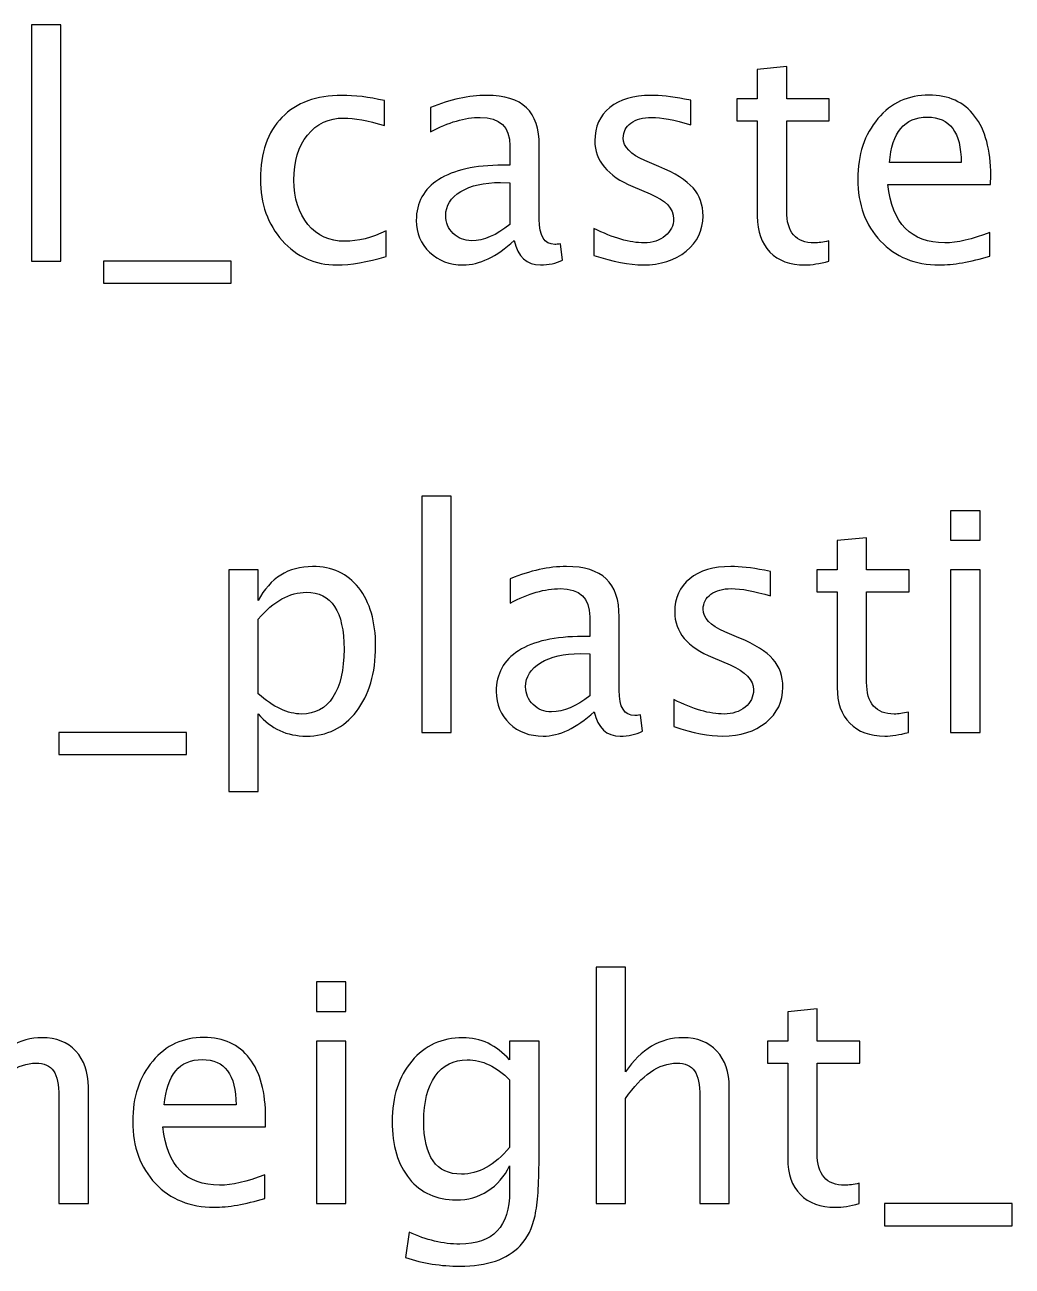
# Model space of a CAD drawing. Header units: centimetres. Extents: x -26.9 to 37.3, y -43.5 to 43.3.
# Drawn here: x -11.91 to -7.82, y 33.01 to 38.15 of the extents above; entities that cross this region are included whole.
import ezdxf

# ---------------------------------------------------------------- set-up
doc = ezdxf.new("R2010")
doc.units = ezdxf.units.CM
doc.header["$MEASUREMENT"] = 0
doc.layers.add('Layer 1', color=7, linetype='Continuous')

msp = doc.modelspace()

# ---------------------------------------------------------------- linework, layer by layer
at = {"layer": 'Layer 1'}
for points, knots in [([(-11.88437, 37.17044), (-11.88437, 37.17044), (-11.88437, 38.14961), (-11.88437, 38.14961), (-11.88437, 38.14961), (-11.88437, 38.14961), (-11.76245, 38.14961), (-11.76245, 38.14961), (-11.76245, 38.14961), (-11.76245, 38.14961), (-11.76245, 37.17044), (-11.76245, 37.17044), (-11.76245, 37.17044), (-11.76245, 37.17044), (-11.88437, 37.17044), (-11.88437, 37.17044)], [0, 0, 0, 0, 0.2, 0.2, 0.2, 0.2, 0.4, 0.4, 0.4, 0.4, 0.6, 0.6, 0.6, 0.6, 1, 1, 1, 1]), ([(-8.58216, 37.17065), (-8.61984, 37.16028), (-8.65264, 37.1552), (-8.68037, 37.1552), (-8.68037, 37.1552), (-8.7426, 37.1552), (-8.79107, 37.17298), (-8.82579, 37.20854), (-8.82579, 37.20854), (-8.86071, 37.2441), (-8.87807, 37.29342), (-8.87807, 37.35671), (-8.87807, 37.35671), (-8.87807, 37.35671), (-8.87807, 37.7521), (-8.87807, 37.7521), (-8.87807, 37.7521), (-8.87807, 37.7521), (-8.96231, 37.7521), (-8.96231, 37.7521), (-8.96231, 37.7521), (-8.96231, 37.7521), (-8.96231, 37.84354), (-8.96231, 37.84354), (-8.96231, 37.84354), (-8.96231, 37.84354), (-8.87807, 37.84354), (-8.87807, 37.84354), (-8.87807, 37.84354), (-8.87807, 37.84354), (-8.87807, 37.96525), (-8.87807, 37.96525), (-8.87807, 37.96525), (-8.87807, 37.96525), (-8.75615, 37.97689), (-8.75615, 37.97689), (-8.75615, 37.97689), (-8.75615, 37.97689), (-8.75615, 37.84354), (-8.75615, 37.84354), (-8.75615, 37.84354), (-8.75615, 37.84354), (-8.57962, 37.84354), (-8.57962, 37.84354), (-8.57962, 37.84354), (-8.57962, 37.84354), (-8.57962, 37.7521), (-8.57962, 37.7521), (-8.57962, 37.7521), (-8.57962, 37.7521), (-8.75615, 37.7521), (-8.75615, 37.7521), (-8.75615, 37.7521), (-8.75615, 37.7521), (-8.75615, 37.37872), (-8.75615, 37.37872), (-8.75615, 37.37872), (-8.75615, 37.29067), (-8.71784, 37.24664), (-8.64143, 37.24664), (-8.64143, 37.24664), (-8.62513, 37.24664), (-8.60544, 37.24939), (-8.58216, 37.25468), (-8.58216, 37.25468), (-8.58216, 37.25468), (-8.58216, 37.17065), (-8.58216, 37.17065)], [0, 0, 0, 0, 0.0555556, 0.0555556, 0.0555556, 0.0555556, 0.1111111, 0.1111111, 0.1111111, 0.1111111, 0.1666667, 0.1666667, 0.1666667, 0.1666667, 0.2222222, 0.2222222, 0.2222222, 0.2222222, 0.2777778, 0.2777778, 0.2777778, 0.2777778, 0.3333333, 0.3333333, 0.3333333, 0.3333333, 0.3888889, 0.3888889, 0.3888889, 0.3888889, 0.4444444, 0.4444444, 0.4444444, 0.4444444, 0.5, 0.5, 0.5, 0.5, 0.5555556, 0.5555556, 0.5555556, 0.5555556, 0.6111111, 0.6111111, 0.6111111, 0.6111111, 0.6666667, 0.6666667, 0.6666667, 0.6666667, 0.7222222, 0.7222222, 0.7222222, 0.7222222, 0.7777778, 0.7777778, 0.7777778, 0.7777778, 0.8333333, 0.8333333, 0.8333333, 0.8333333, 0.8888889, 0.8888889, 0.8888889, 0.8888889, 1, 1, 1, 1]), ([(-10.41498, 37.19076), (-10.49393, 37.16705), (-10.56209, 37.1552), (-10.61945, 37.1552), (-10.61945, 37.1552), (-10.71047, 37.1552), (-10.78582, 37.18886), (-10.84572, 37.25595), (-10.84572, 37.25595), (-10.90562, 37.32326), (-10.93568, 37.40814), (-10.93568, 37.51038), (-10.93568, 37.51038), (-10.93568, 37.6196), (-10.90605, 37.7049), (-10.84678, 37.76586), (-10.84678, 37.76586), (-10.78751, 37.82703), (-10.70475, 37.85751), (-10.59849, 37.85751), (-10.59849, 37.85751), (-10.54621, 37.85751), (-10.48737, 37.85031), (-10.4226, 37.83592), (-10.4226, 37.83592), (-10.4226, 37.83592), (-10.4226, 37.73305), (-10.4226, 37.73305), (-10.4226, 37.73305), (-10.49139, 37.75337), (-10.54748, 37.76353), (-10.59066, 37.76353), (-10.59066, 37.76353), (-10.65332, 37.76353), (-10.70348, 37.74004), (-10.74095, 37.69326), (-10.74095, 37.69326), (-10.77841, 37.64648), (-10.79725, 37.58404), (-10.79725, 37.50614), (-10.79725, 37.50614), (-10.79725, 37.43058), (-10.77778, 37.36962), (-10.73904, 37.32284), (-10.73904, 37.32284), (-10.70031, 37.27627), (-10.64972, 37.25299), (-10.58685, 37.25299), (-10.58685, 37.25299), (-10.53118, 37.25299), (-10.47403, 37.26738), (-10.41498, 37.29617), (-10.41498, 37.29617), (-10.41498, 37.29617), (-10.41498, 37.19076), (-10.41498, 37.19076)], [0, 0, 0, 0, 0.0666667, 0.0666667, 0.0666667, 0.0666667, 0.1333333, 0.1333333, 0.1333333, 0.1333333, 0.2, 0.2, 0.2, 0.2, 0.2666667, 0.2666667, 0.2666667, 0.2666667, 0.3333333, 0.3333333, 0.3333333, 0.3333333, 0.4, 0.4, 0.4, 0.4, 0.4666667, 0.4666667, 0.4666667, 0.4666667, 0.5333333, 0.5333333, 0.5333333, 0.5333333, 0.6, 0.6, 0.6, 0.6, 0.6666667, 0.6666667, 0.6666667, 0.6666667, 0.7333333, 0.7333333, 0.7333333, 0.7333333, 0.8, 0.8, 0.8, 0.8, 0.8666667, 0.8666667, 0.8666667, 0.8666667, 1, 1, 1, 1]), ([(-9.88497, 37.25617), (-9.9582, 37.18886), (-10.02869, 37.1552), (-10.09642, 37.1552), (-10.09642, 37.1552), (-10.15209, 37.1552), (-10.19845, 37.17256), (-10.23506, 37.20748), (-10.23506, 37.20748), (-10.27189, 37.24241), (-10.29031, 37.28643), (-10.29031, 37.33956), (-10.29031, 37.33956), (-10.29031, 37.41301), (-10.25941, 37.46953), (-10.1976, 37.5089), (-10.1976, 37.5089), (-10.13579, 37.54827), (-10.0471, 37.56795), (-9.93153, 37.56795), (-9.93153, 37.56795), (-9.93153, 37.56795), (-9.90296, 37.56795), (-9.90296, 37.56795), (-9.90296, 37.56795), (-9.90296, 37.56795), (-9.90296, 37.64902), (-9.90296, 37.64902), (-9.90296, 37.64902), (-9.90296, 37.72712), (-9.9436, 37.76607), (-10.02509, 37.76607), (-10.02509, 37.76607), (-10.08817, 37.76607), (-10.15717, 37.74617), (-10.23189, 37.70638), (-10.23189, 37.70638), (-10.23189, 37.70638), (-10.23189, 37.80671), (-10.23189, 37.80671), (-10.23189, 37.80671), (-10.14976, 37.84058), (-10.07229, 37.85751), (-9.99969, 37.85751), (-9.99969, 37.85751), (-9.92497, 37.85751), (-9.86973, 37.84058), (-9.83438, 37.8065), (-9.83438, 37.8065), (-9.79882, 37.77242), (-9.78104, 37.71993), (-9.78104, 37.64902), (-9.78104, 37.64902), (-9.78104, 37.64902), (-9.78104, 37.34485), (-9.78104, 37.34485), (-9.78104, 37.34485), (-9.78104, 37.27522), (-9.75966, 37.24029), (-9.71669, 37.24029), (-9.71669, 37.24029), (-9.7114, 37.24029), (-9.70357, 37.24114), (-9.6932, 37.24283), (-9.6932, 37.24283), (-9.6932, 37.24283), (-9.68452, 37.1751), (-9.68452, 37.1751), (-9.68452, 37.1751), (-9.71225, 37.16176), (-9.74273, 37.1552), (-9.77617, 37.1552), (-9.77617, 37.1552), (-9.83311, 37.1552), (-9.8693, 37.18886), (-9.88497, 37.25617)], [0, 0, 0, 0, 0.05, 0.05, 0.05, 0.05, 0.1, 0.1, 0.1, 0.1, 0.15, 0.15, 0.15, 0.15, 0.2, 0.2, 0.2, 0.2, 0.25, 0.25, 0.25, 0.25, 0.3, 0.3, 0.3, 0.3, 0.35, 0.35, 0.35, 0.35, 0.4, 0.4, 0.4, 0.4, 0.45, 0.45, 0.45, 0.45, 0.5, 0.5, 0.5, 0.5, 0.55, 0.55, 0.55, 0.55, 0.6, 0.6, 0.6, 0.6, 0.65, 0.65, 0.65, 0.65, 0.7, 0.7, 0.7, 0.7, 0.75, 0.75, 0.75, 0.75, 0.8, 0.8, 0.8, 0.8, 0.85, 0.85, 0.85, 0.85, 0.9, 0.9, 0.9, 0.9, 1, 1, 1, 1]), ([(-9.55477, 37.19457), (-9.55477, 37.19457), (-9.55477, 37.30633), (-9.55477, 37.30633), (-9.55477, 37.30633), (-9.47497, 37.26654), (-9.40576, 37.24664), (-9.3467, 37.24664), (-9.3467, 37.24664), (-9.31156, 37.24664), (-9.28235, 37.25617), (-9.25928, 37.27522), (-9.25928, 37.27522), (-9.23621, 37.29405), (-9.22457, 37.31776), (-9.22457, 37.34634), (-9.22457, 37.34634), (-9.22457, 37.38803), (-9.25695, 37.42254), (-9.32172, 37.44984), (-9.32172, 37.44984), (-9.32172, 37.44984), (-9.39306, 37.48011), (-9.39306, 37.48011), (-9.39306, 37.48011), (-9.49825, 37.52371), (-9.55096, 37.58679), (-9.55096, 37.6687), (-9.55096, 37.6687), (-9.55096, 37.72734), (-9.53022, 37.77348), (-9.48873, 37.80713), (-9.48873, 37.80713), (-9.44724, 37.84079), (-9.3903, 37.85751), (-9.31813, 37.85751), (-9.31813, 37.85751), (-9.28066, 37.85751), (-9.23409, 37.85243), (-9.17885, 37.84206), (-9.17885, 37.84206), (-9.17885, 37.84206), (-9.15345, 37.83719), (-9.15345, 37.83719), (-9.15345, 37.83719), (-9.15345, 37.83719), (-9.15345, 37.73559), (-9.15345, 37.73559), (-9.15345, 37.73559), (-9.22139, 37.75591), (-9.27558, 37.76607), (-9.31601, 37.76607), (-9.31601, 37.76607), (-9.35157, 37.76607), (-9.37972, 37.75824), (-9.4011, 37.74279), (-9.4011, 37.74279), (-9.42227, 37.72734), (-9.43285, 37.70659), (-9.43285, 37.68056), (-9.43285, 37.68056), (-9.43285, 37.64394), (-9.40322, 37.61282), (-9.34374, 37.58764), (-9.34374, 37.58764), (-9.34374, 37.58764), (-9.28511, 37.56287), (-9.28511, 37.56287), (-9.28511, 37.56287), (-9.21864, 37.53493), (-9.17165, 37.5053), (-9.14414, 37.47418), (-9.14414, 37.47418), (-9.11641, 37.44307), (-9.10265, 37.40412), (-9.10265, 37.35755), (-9.10265, 37.35755), (-9.10265, 37.2985), (-9.12593, 37.25003), (-9.17271, 37.21214), (-9.17271, 37.21214), (-9.21928, 37.17425), (-9.27897, 37.1552), (-9.35157, 37.1552), (-9.35157, 37.1552), (-9.40745, 37.1552), (-9.47497, 37.16832), (-9.55477, 37.19457)], [0, 0, 0, 0, 0.0434783, 0.0434783, 0.0434783, 0.0434783, 0.0869565, 0.0869565, 0.0869565, 0.0869565, 0.1304348, 0.1304348, 0.1304348, 0.1304348, 0.173913, 0.173913, 0.173913, 0.173913, 0.2173913, 0.2173913, 0.2173913, 0.2173913, 0.2608696, 0.2608696, 0.2608696, 0.2608696, 0.3043478, 0.3043478, 0.3043478, 0.3043478, 0.3478261, 0.3478261, 0.3478261, 0.3478261, 0.3913043, 0.3913043, 0.3913043, 0.3913043, 0.4347826, 0.4347826, 0.4347826, 0.4347826, 0.4782609, 0.4782609, 0.4782609, 0.4782609, 0.5217391, 0.5217391, 0.5217391, 0.5217391, 0.5652174, 0.5652174, 0.5652174, 0.5652174, 0.6086957, 0.6086957, 0.6086957, 0.6086957, 0.6521739, 0.6521739, 0.6521739, 0.6521739, 0.6956522, 0.6956522, 0.6956522, 0.6956522, 0.7391304, 0.7391304, 0.7391304, 0.7391304, 0.7826087, 0.7826087, 0.7826087, 0.7826087, 0.826087, 0.826087, 0.826087, 0.826087, 0.8695652, 0.8695652, 0.8695652, 0.8695652, 0.9130435, 0.9130435, 0.9130435, 0.9130435, 1, 1, 1, 1]), ([(-7.91414, 37.19203), (-7.99605, 37.16748), (-8.06612, 37.1552), (-8.12454, 37.1552), (-8.12454, 37.1552), (-8.22423, 37.1552), (-8.3053, 37.18822), (-8.36774, 37.25405), (-8.36774, 37.25405), (-8.43018, 37.31988), (-8.46151, 37.40518), (-8.46151, 37.51017), (-8.46151, 37.51017), (-8.46151, 37.61198), (-8.43399, 37.69559), (-8.37875, 37.76099), (-8.37875, 37.76099), (-8.3235, 37.82618), (-8.25281, 37.85878), (-8.16666, 37.85878), (-8.16666, 37.85878), (-8.08517, 37.85878), (-8.02209, 37.82978), (-7.97764, 37.77179), (-7.97764, 37.77179), (-7.93319, 37.71379), (-7.91096, 37.63166), (-7.91096, 37.52519), (-7.91096, 37.52519), (-7.91096, 37.52519), (-7.9116, 37.48794), (-7.9116, 37.48794), (-7.9116, 37.48794), (-7.9116, 37.48794), (-8.33705, 37.48794), (-8.33705, 37.48794), (-8.33705, 37.48794), (-8.31927, 37.32707), (-8.24074, 37.24664), (-8.10168, 37.24664), (-8.10168, 37.24664), (-8.05066, 37.24664), (-7.98822, 37.26103), (-7.91414, 37.28982), (-7.91414, 37.28982), (-7.91414, 37.28982), (-7.91414, 37.19203), (-7.91414, 37.19203)], [0, 0, 0, 0, 0.0769231, 0.0769231, 0.0769231, 0.0769231, 0.1538462, 0.1538462, 0.1538462, 0.1538462, 0.2307692, 0.2307692, 0.2307692, 0.2307692, 0.3076923, 0.3076923, 0.3076923, 0.3076923, 0.3846154, 0.3846154, 0.3846154, 0.3846154, 0.4615385, 0.4615385, 0.4615385, 0.4615385, 0.5384615, 0.5384615, 0.5384615, 0.5384615, 0.6153846, 0.6153846, 0.6153846, 0.6153846, 0.6923077, 0.6923077, 0.6923077, 0.6923077, 0.7692308, 0.7692308, 0.7692308, 0.7692308, 0.8461538, 0.8461538, 0.8461538, 0.8461538, 1, 1, 1, 1]), ([(-8.3307, 37.57938), (-8.3307, 37.57938), (-8.03352, 37.57938), (-8.03352, 37.57938), (-8.03352, 37.57938), (-8.03352, 37.70469), (-8.0803, 37.76734), (-8.17364, 37.76734), (-8.17364, 37.76734), (-8.26762, 37.76734), (-8.3199, 37.70469), (-8.3307, 37.57938)], [0, 0, 0, 0, 0.25, 0.25, 0.25, 0.25, 0.5, 0.5, 0.5, 0.5, 1, 1, 1, 1]), ([(-9.90296, 37.32263), (-9.90296, 37.32263), (-9.90296, 37.49556), (-9.90296, 37.49556), (-9.90296, 37.49556), (-9.90296, 37.49556), (-9.94212, 37.49683), (-9.94212, 37.49683), (-9.94212, 37.49683), (-10.00985, 37.49683), (-10.06446, 37.48434), (-10.10616, 37.45937), (-10.10616, 37.45937), (-10.14765, 37.43418), (-10.16839, 37.40095), (-10.16839, 37.35946), (-10.16839, 37.35946), (-10.16839, 37.33046), (-10.15802, 37.30591), (-10.13749, 37.2858), (-10.13749, 37.2858), (-10.11674, 37.26569), (-10.09155, 37.25553), (-10.06171, 37.25553), (-10.06171, 37.25553), (-10.01091, 37.25553), (-9.95799, 37.27797), (-9.90296, 37.32263)], [0, 0, 0, 0, 0.125, 0.125, 0.125, 0.125, 0.25, 0.25, 0.25, 0.25, 0.375, 0.375, 0.375, 0.375, 0.5, 0.5, 0.5, 0.5, 0.625, 0.625, 0.625, 0.625, 0.75, 0.75, 0.75, 0.75, 1, 1, 1, 1]), ([(-11.58592, 37.079), (-11.58592, 37.079), (-11.58592, 37.17044), (-11.58592, 37.17044), (-11.58592, 37.17044), (-11.58592, 37.17044), (-11.0576, 37.17044), (-11.0576, 37.17044), (-11.0576, 37.17044), (-11.0576, 37.17044), (-11.0576, 37.079), (-11.0576, 37.079), (-11.0576, 37.079), (-11.0576, 37.079), (-11.58592, 37.079), (-11.58592, 37.079)], [0, 0, 0, 0, 0.2, 0.2, 0.2, 0.2, 0.4, 0.4, 0.4, 0.4, 0.6, 0.6, 0.6, 0.6, 1, 1, 1, 1]), ([(-10.26799, 35.21887), (-10.26799, 35.21887), (-10.26799, 36.19804), (-10.26799, 36.19804), (-10.26799, 36.19804), (-10.26799, 36.19804), (-10.14607, 36.19804), (-10.14607, 36.19804), (-10.14607, 36.19804), (-10.14607, 36.19804), (-10.14607, 35.21887), (-10.14607, 35.21887), (-10.14607, 35.21887), (-10.14607, 35.21887), (-10.26799, 35.21887), (-10.26799, 35.21887)], [0, 0, 0, 0, 0.2, 0.2, 0.2, 0.2, 0.4, 0.4, 0.4, 0.4, 0.6, 0.6, 0.6, 0.6, 1, 1, 1, 1]), ([(-8.07724, 36.01516), (-8.07724, 36.01516), (-8.07724, 36.13708), (-8.07724, 36.13708), (-8.07724, 36.13708), (-8.07724, 36.13708), (-7.95532, 36.13708), (-7.95532, 36.13708), (-7.95532, 36.13708), (-7.95532, 36.13708), (-7.95532, 36.01516), (-7.95532, 36.01516), (-7.95532, 36.01516), (-7.95532, 36.01516), (-8.07724, 36.01516), (-8.07724, 36.01516)], [0, 0, 0, 0, 0.2, 0.2, 0.2, 0.2, 0.4, 0.4, 0.4, 0.4, 0.6, 0.6, 0.6, 0.6, 1, 1, 1, 1]), ([(-8.25123, 35.21908), (-8.28891, 35.20871), (-8.32171, 35.20363), (-8.34944, 35.20363), (-8.34944, 35.20363), (-8.41167, 35.20363), (-8.46014, 35.22141), (-8.49486, 35.25697), (-8.49486, 35.25697), (-8.52978, 35.29253), (-8.54714, 35.34185), (-8.54714, 35.40514), (-8.54714, 35.40514), (-8.54714, 35.40514), (-8.54714, 35.80053), (-8.54714, 35.80053), (-8.54714, 35.80053), (-8.54714, 35.80053), (-8.63138, 35.80053), (-8.63138, 35.80053), (-8.63138, 35.80053), (-8.63138, 35.80053), (-8.63138, 35.89197), (-8.63138, 35.89197), (-8.63138, 35.89197), (-8.63138, 35.89197), (-8.54714, 35.89197), (-8.54714, 35.89197), (-8.54714, 35.89197), (-8.54714, 35.89197), (-8.54714, 36.01368), (-8.54714, 36.01368), (-8.54714, 36.01368), (-8.54714, 36.01368), (-8.42522, 36.02532), (-8.42522, 36.02532), (-8.42522, 36.02532), (-8.42522, 36.02532), (-8.42522, 35.89197), (-8.42522, 35.89197), (-8.42522, 35.89197), (-8.42522, 35.89197), (-8.24869, 35.89197), (-8.24869, 35.89197), (-8.24869, 35.89197), (-8.24869, 35.89197), (-8.24869, 35.80053), (-8.24869, 35.80053), (-8.24869, 35.80053), (-8.24869, 35.80053), (-8.42522, 35.80053), (-8.42522, 35.80053), (-8.42522, 35.80053), (-8.42522, 35.80053), (-8.42522, 35.42715), (-8.42522, 35.42715), (-8.42522, 35.42715), (-8.42522, 35.3391), (-8.38691, 35.29507), (-8.3105, 35.29507), (-8.3105, 35.29507), (-8.2942, 35.29507), (-8.27451, 35.29782), (-8.25123, 35.30311), (-8.25123, 35.30311), (-8.25123, 35.30311), (-8.25123, 35.21908), (-8.25123, 35.21908)], [0, 0, 0, 0, 0.0555556, 0.0555556, 0.0555556, 0.0555556, 0.1111111, 0.1111111, 0.1111111, 0.1111111, 0.1666667, 0.1666667, 0.1666667, 0.1666667, 0.2222222, 0.2222222, 0.2222222, 0.2222222, 0.2777778, 0.2777778, 0.2777778, 0.2777778, 0.3333333, 0.3333333, 0.3333333, 0.3333333, 0.3888889, 0.3888889, 0.3888889, 0.3888889, 0.4444444, 0.4444444, 0.4444444, 0.4444444, 0.5, 0.5, 0.5, 0.5, 0.5555556, 0.5555556, 0.5555556, 0.5555556, 0.6111111, 0.6111111, 0.6111111, 0.6111111, 0.6666667, 0.6666667, 0.6666667, 0.6666667, 0.7222222, 0.7222222, 0.7222222, 0.7222222, 0.7777778, 0.7777778, 0.7777778, 0.7777778, 0.8333333, 0.8333333, 0.8333333, 0.8333333, 0.8888889, 0.8888889, 0.8888889, 0.8888889, 1, 1, 1, 1]), ([(-11.06724, 34.97376), (-11.06724, 34.97376), (-11.06724, 35.89197), (-11.06724, 35.89197), (-11.06724, 35.89197), (-11.06724, 35.89197), (-10.94532, 35.89197), (-10.94532, 35.89197), (-10.94532, 35.89197), (-10.94532, 35.89197), (-10.94532, 35.76476), (-10.94532, 35.76476), (-10.94532, 35.76476), (-10.89537, 35.85895), (-10.82022, 35.90594), (-10.72011, 35.90594), (-10.72011, 35.90594), (-10.63904, 35.90594), (-10.57533, 35.87652), (-10.52876, 35.81746), (-10.52876, 35.81746), (-10.48219, 35.75841), (-10.45891, 35.67776), (-10.45891, 35.57553), (-10.45891, 35.57553), (-10.45891, 35.46419), (-10.48537, 35.37423), (-10.53807, 35.30608), (-10.53807, 35.30608), (-10.59078, 35.23771), (-10.6602, 35.20363), (-10.74614, 35.20363), (-10.74614, 35.20363), (-10.82594, 35.20363), (-10.8924, 35.23411), (-10.94532, 35.29528), (-10.94532, 35.29528), (-10.94532, 35.29528), (-10.94532, 34.97376), (-10.94532, 34.97376), (-10.94532, 34.97376), (-10.94532, 34.97376), (-11.06724, 34.97376), (-11.06724, 34.97376)], [0, 0, 0, 0, 0.0833333, 0.0833333, 0.0833333, 0.0833333, 0.1666667, 0.1666667, 0.1666667, 0.1666667, 0.25, 0.25, 0.25, 0.25, 0.3333333, 0.3333333, 0.3333333, 0.3333333, 0.4166667, 0.4166667, 0.4166667, 0.4166667, 0.5, 0.5, 0.5, 0.5, 0.5833333, 0.5833333, 0.5833333, 0.5833333, 0.6666667, 0.6666667, 0.6666667, 0.6666667, 0.75, 0.75, 0.75, 0.75, 0.8333333, 0.8333333, 0.8333333, 0.8333333, 1, 1, 1, 1]), ([(-9.55404, 35.3046), (-9.62727, 35.23729), (-9.69776, 35.20363), (-9.76549, 35.20363), (-9.76549, 35.20363), (-9.82116, 35.20363), (-9.86752, 35.22099), (-9.90413, 35.25591), (-9.90413, 35.25591), (-9.94096, 35.29084), (-9.95938, 35.33486), (-9.95938, 35.38799), (-9.95938, 35.38799), (-9.95938, 35.46144), (-9.92848, 35.51796), (-9.86667, 35.55733), (-9.86667, 35.55733), (-9.80486, 35.5967), (-9.71617, 35.61638), (-9.6006, 35.61638), (-9.6006, 35.61638), (-9.6006, 35.61638), (-9.57203, 35.61638), (-9.57203, 35.61638), (-9.57203, 35.61638), (-9.57203, 35.61638), (-9.57203, 35.69745), (-9.57203, 35.69745), (-9.57203, 35.69745), (-9.57203, 35.77555), (-9.61267, 35.8145), (-9.69416, 35.8145), (-9.69416, 35.8145), (-9.75724, 35.8145), (-9.82624, 35.7946), (-9.90096, 35.75481), (-9.90096, 35.75481), (-9.90096, 35.75481), (-9.90096, 35.85514), (-9.90096, 35.85514), (-9.90096, 35.85514), (-9.81883, 35.88901), (-9.74136, 35.90594), (-9.66876, 35.90594), (-9.66876, 35.90594), (-9.59404, 35.90594), (-9.5388, 35.88901), (-9.50345, 35.85493), (-9.50345, 35.85493), (-9.46789, 35.82085), (-9.45011, 35.76836), (-9.45011, 35.69745), (-9.45011, 35.69745), (-9.45011, 35.69745), (-9.45011, 35.39328), (-9.45011, 35.39328), (-9.45011, 35.39328), (-9.45011, 35.32365), (-9.42873, 35.28872), (-9.38576, 35.28872), (-9.38576, 35.28872), (-9.38047, 35.28872), (-9.37264, 35.28957), (-9.36227, 35.29126), (-9.36227, 35.29126), (-9.36227, 35.29126), (-9.35359, 35.22353), (-9.35359, 35.22353), (-9.35359, 35.22353), (-9.38132, 35.21019), (-9.4118, 35.20363), (-9.44524, 35.20363), (-9.44524, 35.20363), (-9.50218, 35.20363), (-9.53837, 35.23729), (-9.55404, 35.3046)], [0, 0, 0, 0, 0.05, 0.05, 0.05, 0.05, 0.1, 0.1, 0.1, 0.1, 0.15, 0.15, 0.15, 0.15, 0.2, 0.2, 0.2, 0.2, 0.25, 0.25, 0.25, 0.25, 0.3, 0.3, 0.3, 0.3, 0.35, 0.35, 0.35, 0.35, 0.4, 0.4, 0.4, 0.4, 0.45, 0.45, 0.45, 0.45, 0.5, 0.5, 0.5, 0.5, 0.55, 0.55, 0.55, 0.55, 0.6, 0.6, 0.6, 0.6, 0.65, 0.65, 0.65, 0.65, 0.7, 0.7, 0.7, 0.7, 0.75, 0.75, 0.75, 0.75, 0.8, 0.8, 0.8, 0.8, 0.85, 0.85, 0.85, 0.85, 0.9, 0.9, 0.9, 0.9, 1, 1, 1, 1]), ([(-9.22384, 35.243), (-9.22384, 35.243), (-9.22384, 35.35476), (-9.22384, 35.35476), (-9.22384, 35.35476), (-9.14404, 35.31497), (-9.07483, 35.29507), (-9.01577, 35.29507), (-9.01577, 35.29507), (-8.98063, 35.29507), (-8.95142, 35.3046), (-8.92835, 35.32365), (-8.92835, 35.32365), (-8.90528, 35.34248), (-8.89364, 35.36619), (-8.89364, 35.39477), (-8.89364, 35.39477), (-8.89364, 35.43646), (-8.92602, 35.47097), (-8.99079, 35.49827), (-8.99079, 35.49827), (-8.99079, 35.49827), (-9.06213, 35.52854), (-9.06213, 35.52854), (-9.06213, 35.52854), (-9.16732, 35.57214), (-9.22003, 35.63522), (-9.22003, 35.71713), (-9.22003, 35.71713), (-9.22003, 35.77577), (-9.19929, 35.82191), (-9.1578, 35.85556), (-9.1578, 35.85556), (-9.11631, 35.88922), (-9.05937, 35.90594), (-8.9872, 35.90594), (-8.9872, 35.90594), (-8.94973, 35.90594), (-8.90316, 35.90086), (-8.84792, 35.89049), (-8.84792, 35.89049), (-8.84792, 35.89049), (-8.82252, 35.88562), (-8.82252, 35.88562), (-8.82252, 35.88562), (-8.82252, 35.88562), (-8.82252, 35.78402), (-8.82252, 35.78402), (-8.82252, 35.78402), (-8.89046, 35.80434), (-8.94465, 35.8145), (-8.98508, 35.8145), (-8.98508, 35.8145), (-9.02064, 35.8145), (-9.04879, 35.80667), (-9.07017, 35.79122), (-9.07017, 35.79122), (-9.09134, 35.77577), (-9.10192, 35.75502), (-9.10192, 35.72899), (-9.10192, 35.72899), (-9.10192, 35.69237), (-9.07229, 35.66125), (-9.01281, 35.63607), (-9.01281, 35.63607), (-9.01281, 35.63607), (-8.95418, 35.6113), (-8.95418, 35.6113), (-8.95418, 35.6113), (-8.88771, 35.58336), (-8.84072, 35.55373), (-8.81321, 35.52261), (-8.81321, 35.52261), (-8.78548, 35.4915), (-8.77172, 35.45255), (-8.77172, 35.40598), (-8.77172, 35.40598), (-8.77172, 35.34693), (-8.795, 35.29846), (-8.84178, 35.26057), (-8.84178, 35.26057), (-8.88835, 35.22268), (-8.94804, 35.20363), (-9.02064, 35.20363), (-9.02064, 35.20363), (-9.07652, 35.20363), (-9.14404, 35.21675), (-9.22384, 35.243)], [0, 0, 0, 0, 0.0434783, 0.0434783, 0.0434783, 0.0434783, 0.0869565, 0.0869565, 0.0869565, 0.0869565, 0.1304348, 0.1304348, 0.1304348, 0.1304348, 0.173913, 0.173913, 0.173913, 0.173913, 0.2173913, 0.2173913, 0.2173913, 0.2173913, 0.2608696, 0.2608696, 0.2608696, 0.2608696, 0.3043478, 0.3043478, 0.3043478, 0.3043478, 0.3478261, 0.3478261, 0.3478261, 0.3478261, 0.3913043, 0.3913043, 0.3913043, 0.3913043, 0.4347826, 0.4347826, 0.4347826, 0.4347826, 0.4782609, 0.4782609, 0.4782609, 0.4782609, 0.5217391, 0.5217391, 0.5217391, 0.5217391, 0.5652174, 0.5652174, 0.5652174, 0.5652174, 0.6086957, 0.6086957, 0.6086957, 0.6086957, 0.6521739, 0.6521739, 0.6521739, 0.6521739, 0.6956522, 0.6956522, 0.6956522, 0.6956522, 0.7391304, 0.7391304, 0.7391304, 0.7391304, 0.7826087, 0.7826087, 0.7826087, 0.7826087, 0.826087, 0.826087, 0.826087, 0.826087, 0.8695652, 0.8695652, 0.8695652, 0.8695652, 0.9130435, 0.9130435, 0.9130435, 0.9130435, 1, 1, 1, 1]), ([(-8.07724, 35.21887), (-8.07724, 35.21887), (-8.07724, 35.89197), (-8.07724, 35.89197), (-8.07724, 35.89197), (-8.07724, 35.89197), (-7.95532, 35.89197), (-7.95532, 35.89197), (-7.95532, 35.89197), (-7.95532, 35.89197), (-7.95532, 35.21887), (-7.95532, 35.21887), (-7.95532, 35.21887), (-7.95532, 35.21887), (-8.07724, 35.21887), (-8.07724, 35.21887)], [0, 0, 0, 0, 0.2, 0.2, 0.2, 0.2, 0.4, 0.4, 0.4, 0.4, 0.6, 0.6, 0.6, 0.6, 1, 1, 1, 1]), ([(-10.94532, 35.37931), (-10.88245, 35.32322), (-10.82255, 35.29507), (-10.76561, 35.29507), (-10.76561, 35.29507), (-10.70952, 35.29507), (-10.66613, 35.31857), (-10.63565, 35.36534), (-10.63565, 35.36534), (-10.60496, 35.41212), (-10.58972, 35.47795), (-10.58972, 35.56304), (-10.58972, 35.56304), (-10.58972, 35.72052), (-10.64179, 35.79926), (-10.74593, 35.79926), (-10.74593, 35.79926), (-10.81409, 35.79926), (-10.88055, 35.76243), (-10.94532, 35.68856), (-10.94532, 35.68856), (-10.94532, 35.68856), (-10.94532, 35.37931), (-10.94532, 35.37931)], [0, 0, 0, 0, 0.1428571, 0.1428571, 0.1428571, 0.1428571, 0.2857143, 0.2857143, 0.2857143, 0.2857143, 0.4285714, 0.4285714, 0.4285714, 0.4285714, 0.5714286, 0.5714286, 0.5714286, 0.5714286, 0.7142857, 0.7142857, 0.7142857, 0.7142857, 1, 1, 1, 1]), ([(-9.57203, 35.37106), (-9.57203, 35.37106), (-9.57203, 35.54399), (-9.57203, 35.54399), (-9.57203, 35.54399), (-9.57203, 35.54399), (-9.61119, 35.54526), (-9.61119, 35.54526), (-9.61119, 35.54526), (-9.67892, 35.54526), (-9.73353, 35.53277), (-9.77523, 35.5078), (-9.77523, 35.5078), (-9.81672, 35.48261), (-9.83746, 35.44938), (-9.83746, 35.40789), (-9.83746, 35.40789), (-9.83746, 35.37889), (-9.82709, 35.35434), (-9.80656, 35.33423), (-9.80656, 35.33423), (-9.78581, 35.31412), (-9.76062, 35.30396), (-9.73078, 35.30396), (-9.73078, 35.30396), (-9.67998, 35.30396), (-9.62706, 35.3264), (-9.57203, 35.37106)], [0, 0, 0, 0, 0.125, 0.125, 0.125, 0.125, 0.25, 0.25, 0.25, 0.25, 0.375, 0.375, 0.375, 0.375, 0.5, 0.5, 0.5, 0.5, 0.625, 0.625, 0.625, 0.625, 0.75, 0.75, 0.75, 0.75, 1, 1, 1, 1]), ([(-11.77082, 35.12743), (-11.77082, 35.12743), (-11.77082, 35.21887), (-11.77082, 35.21887), (-11.77082, 35.21887), (-11.77082, 35.21887), (-11.2425, 35.21887), (-11.2425, 35.21887), (-11.2425, 35.21887), (-11.2425, 35.21887), (-11.2425, 35.12743), (-11.2425, 35.12743), (-11.2425, 35.12743), (-11.2425, 35.12743), (-11.77082, 35.12743), (-11.77082, 35.12743)], [0, 0, 0, 0, 0.2, 0.2, 0.2, 0.2, 0.4, 0.4, 0.4, 0.4, 0.6, 0.6, 0.6, 0.6, 1, 1, 1, 1]), ([(-12.19986, 33.2673), (-12.19986, 33.2673), (-12.19986, 34.24647), (-12.19986, 34.24647), (-12.19986, 34.24647), (-12.19986, 34.24647), (-12.07794, 34.24647), (-12.07794, 34.24647), (-12.07794, 34.24647), (-12.07794, 34.24647), (-12.07794, 33.81319), (-12.07794, 33.81319), (-12.07794, 33.81319), (-12.01338, 33.90738), (-11.93422, 33.95437), (-11.84066, 33.95437), (-11.84066, 33.95437), (-11.78182, 33.95437), (-11.73504, 33.93596), (-11.70054, 33.89891), (-11.70054, 33.89891), (-11.66604, 33.86208), (-11.64868, 33.81234), (-11.64868, 33.75011), (-11.64868, 33.75011), (-11.64868, 33.75011), (-11.64868, 33.2673), (-11.64868, 33.2673), (-11.64868, 33.2673), (-11.64868, 33.2673), (-11.7706, 33.2673), (-11.7706, 33.2673), (-11.7706, 33.2673), (-11.7706, 33.2673), (-11.7706, 33.71032), (-11.7706, 33.71032), (-11.7706, 33.71032), (-11.7706, 33.76027), (-11.77801, 33.79583), (-11.79261, 33.817), (-11.79261, 33.817), (-11.80743, 33.83838), (-11.83177, 33.84896), (-11.86585, 33.84896), (-11.86585, 33.84896), (-11.94078, 33.84896), (-12.01148, 33.80007), (-12.07794, 33.70228), (-12.07794, 33.70228), (-12.07794, 33.70228), (-12.07794, 33.2673), (-12.07794, 33.2673), (-12.07794, 33.2673), (-12.07794, 33.2673), (-12.19986, 33.2673), (-12.19986, 33.2673)], [0, 0, 0, 0, 0.0666667, 0.0666667, 0.0666667, 0.0666667, 0.1333333, 0.1333333, 0.1333333, 0.1333333, 0.2, 0.2, 0.2, 0.2, 0.2666667, 0.2666667, 0.2666667, 0.2666667, 0.3333333, 0.3333333, 0.3333333, 0.3333333, 0.4, 0.4, 0.4, 0.4, 0.4666667, 0.4666667, 0.4666667, 0.4666667, 0.5333333, 0.5333333, 0.5333333, 0.5333333, 0.6, 0.6, 0.6, 0.6, 0.6666667, 0.6666667, 0.6666667, 0.6666667, 0.7333333, 0.7333333, 0.7333333, 0.7333333, 0.8, 0.8, 0.8, 0.8, 0.8666667, 0.8666667, 0.8666667, 0.8666667, 1, 1, 1, 1]), ([(-9.54513, 33.2673), (-9.54513, 33.2673), (-9.54513, 34.24647), (-9.54513, 34.24647), (-9.54513, 34.24647), (-9.54513, 34.24647), (-9.42321, 34.24647), (-9.42321, 34.24647), (-9.42321, 34.24647), (-9.42321, 34.24647), (-9.42321, 33.81319), (-9.42321, 33.81319), (-9.42321, 33.81319), (-9.35865, 33.90738), (-9.27949, 33.95437), (-9.18593, 33.95437), (-9.18593, 33.95437), (-9.12709, 33.95437), (-9.08031, 33.93596), (-9.04581, 33.89891), (-9.04581, 33.89891), (-9.01131, 33.86208), (-8.99395, 33.81234), (-8.99395, 33.75011), (-8.99395, 33.75011), (-8.99395, 33.75011), (-8.99395, 33.2673), (-8.99395, 33.2673), (-8.99395, 33.2673), (-8.99395, 33.2673), (-9.11587, 33.2673), (-9.11587, 33.2673), (-9.11587, 33.2673), (-9.11587, 33.2673), (-9.11587, 33.71032), (-9.11587, 33.71032), (-9.11587, 33.71032), (-9.11587, 33.76027), (-9.12328, 33.79583), (-9.13788, 33.817), (-9.13788, 33.817), (-9.1527, 33.83838), (-9.17704, 33.84896), (-9.21112, 33.84896), (-9.21112, 33.84896), (-9.28605, 33.84896), (-9.35675, 33.80007), (-9.42321, 33.70228), (-9.42321, 33.70228), (-9.42321, 33.70228), (-9.42321, 33.2673), (-9.42321, 33.2673), (-9.42321, 33.2673), (-9.42321, 33.2673), (-9.54513, 33.2673), (-9.54513, 33.2673)], [0, 0, 0, 0, 0.0666667, 0.0666667, 0.0666667, 0.0666667, 0.1333333, 0.1333333, 0.1333333, 0.1333333, 0.2, 0.2, 0.2, 0.2, 0.2666667, 0.2666667, 0.2666667, 0.2666667, 0.3333333, 0.3333333, 0.3333333, 0.3333333, 0.4, 0.4, 0.4, 0.4, 0.4666667, 0.4666667, 0.4666667, 0.4666667, 0.5333333, 0.5333333, 0.5333333, 0.5333333, 0.6, 0.6, 0.6, 0.6, 0.6666667, 0.6666667, 0.6666667, 0.6666667, 0.7333333, 0.7333333, 0.7333333, 0.7333333, 0.8, 0.8, 0.8, 0.8, 0.8666667, 0.8666667, 0.8666667, 0.8666667, 1, 1, 1, 1]), ([(-10.70401, 34.06359), (-10.70401, 34.06359), (-10.70401, 34.18551), (-10.70401, 34.18551), (-10.70401, 34.18551), (-10.70401, 34.18551), (-10.58209, 34.18551), (-10.58209, 34.18551), (-10.58209, 34.18551), (-10.58209, 34.18551), (-10.58209, 34.06359), (-10.58209, 34.06359), (-10.58209, 34.06359), (-10.58209, 34.06359), (-10.70401, 34.06359), (-10.70401, 34.06359)], [0, 0, 0, 0, 0.2, 0.2, 0.2, 0.2, 0.4, 0.4, 0.4, 0.4, 0.6, 0.6, 0.6, 0.6, 1, 1, 1, 1]), ([(-8.45589, 33.26751), (-8.49357, 33.25714), (-8.52637, 33.25206), (-8.5541, 33.25206), (-8.5541, 33.25206), (-8.61633, 33.25206), (-8.6648, 33.26984), (-8.69952, 33.3054), (-8.69952, 33.3054), (-8.73444, 33.34096), (-8.7518, 33.39028), (-8.7518, 33.45357), (-8.7518, 33.45357), (-8.7518, 33.45357), (-8.7518, 33.84896), (-8.7518, 33.84896), (-8.7518, 33.84896), (-8.7518, 33.84896), (-8.83604, 33.84896), (-8.83604, 33.84896), (-8.83604, 33.84896), (-8.83604, 33.84896), (-8.83604, 33.9404), (-8.83604, 33.9404), (-8.83604, 33.9404), (-8.83604, 33.9404), (-8.7518, 33.9404), (-8.7518, 33.9404), (-8.7518, 33.9404), (-8.7518, 33.9404), (-8.7518, 34.06211), (-8.7518, 34.06211), (-8.7518, 34.06211), (-8.7518, 34.06211), (-8.62988, 34.07375), (-8.62988, 34.07375), (-8.62988, 34.07375), (-8.62988, 34.07375), (-8.62988, 33.9404), (-8.62988, 33.9404), (-8.62988, 33.9404), (-8.62988, 33.9404), (-8.45335, 33.9404), (-8.45335, 33.9404), (-8.45335, 33.9404), (-8.45335, 33.9404), (-8.45335, 33.84896), (-8.45335, 33.84896), (-8.45335, 33.84896), (-8.45335, 33.84896), (-8.62988, 33.84896), (-8.62988, 33.84896), (-8.62988, 33.84896), (-8.62988, 33.84896), (-8.62988, 33.47558), (-8.62988, 33.47558), (-8.62988, 33.47558), (-8.62988, 33.38753), (-8.59157, 33.3435), (-8.51516, 33.3435), (-8.51516, 33.3435), (-8.49886, 33.3435), (-8.47917, 33.34625), (-8.45589, 33.35154), (-8.45589, 33.35154), (-8.45589, 33.35154), (-8.45589, 33.26751), (-8.45589, 33.26751)], [0, 0, 0, 0, 0.0555556, 0.0555556, 0.0555556, 0.0555556, 0.1111111, 0.1111111, 0.1111111, 0.1111111, 0.1666667, 0.1666667, 0.1666667, 0.1666667, 0.2222222, 0.2222222, 0.2222222, 0.2222222, 0.2777778, 0.2777778, 0.2777778, 0.2777778, 0.3333333, 0.3333333, 0.3333333, 0.3333333, 0.3888889, 0.3888889, 0.3888889, 0.3888889, 0.4444444, 0.4444444, 0.4444444, 0.4444444, 0.5, 0.5, 0.5, 0.5, 0.5555556, 0.5555556, 0.5555556, 0.5555556, 0.6111111, 0.6111111, 0.6111111, 0.6111111, 0.6666667, 0.6666667, 0.6666667, 0.6666667, 0.7222222, 0.7222222, 0.7222222, 0.7222222, 0.7777778, 0.7777778, 0.7777778, 0.7777778, 0.8333333, 0.8333333, 0.8333333, 0.8333333, 0.8888889, 0.8888889, 0.8888889, 0.8888889, 1, 1, 1, 1]), ([(-10.91758, 33.28889), (-10.99949, 33.26434), (-11.06956, 33.25206), (-11.12798, 33.25206), (-11.12798, 33.25206), (-11.22767, 33.25206), (-11.30874, 33.28508), (-11.37118, 33.35091), (-11.37118, 33.35091), (-11.43362, 33.41674), (-11.46495, 33.50204), (-11.46495, 33.60703), (-11.46495, 33.60703), (-11.46495, 33.70884), (-11.43743, 33.79245), (-11.38219, 33.85785), (-11.38219, 33.85785), (-11.32694, 33.92304), (-11.25625, 33.95564), (-11.1701, 33.95564), (-11.1701, 33.95564), (-11.08861, 33.95564), (-11.02553, 33.92664), (-10.98108, 33.86865), (-10.98108, 33.86865), (-10.93663, 33.81065), (-10.9144, 33.72852), (-10.9144, 33.62205), (-10.9144, 33.62205), (-10.9144, 33.62205), (-10.91504, 33.5848), (-10.91504, 33.5848), (-10.91504, 33.5848), (-10.91504, 33.5848), (-11.34049, 33.5848), (-11.34049, 33.5848), (-11.34049, 33.5848), (-11.32271, 33.42393), (-11.24418, 33.3435), (-11.10512, 33.3435), (-11.10512, 33.3435), (-11.0541, 33.3435), (-10.99166, 33.35789), (-10.91758, 33.38668), (-10.91758, 33.38668), (-10.91758, 33.38668), (-10.91758, 33.28889), (-10.91758, 33.28889)], [0, 0, 0, 0, 0.0769231, 0.0769231, 0.0769231, 0.0769231, 0.1538462, 0.1538462, 0.1538462, 0.1538462, 0.2307692, 0.2307692, 0.2307692, 0.2307692, 0.3076923, 0.3076923, 0.3076923, 0.3076923, 0.3846154, 0.3846154, 0.3846154, 0.3846154, 0.4615385, 0.4615385, 0.4615385, 0.4615385, 0.5384615, 0.5384615, 0.5384615, 0.5384615, 0.6153846, 0.6153846, 0.6153846, 0.6153846, 0.6923077, 0.6923077, 0.6923077, 0.6923077, 0.7692308, 0.7692308, 0.7692308, 0.7692308, 0.8461538, 0.8461538, 0.8461538, 0.8461538, 1, 1, 1, 1]), ([(-10.70401, 33.2673), (-10.70401, 33.2673), (-10.70401, 33.9404), (-10.70401, 33.9404), (-10.70401, 33.9404), (-10.70401, 33.9404), (-10.58209, 33.9404), (-10.58209, 33.9404), (-10.58209, 33.9404), (-10.58209, 33.9404), (-10.58209, 33.2673), (-10.58209, 33.2673), (-10.58209, 33.2673), (-10.58209, 33.2673), (-10.70401, 33.2673), (-10.70401, 33.2673)], [0, 0, 0, 0, 0.2, 0.2, 0.2, 0.2, 0.4, 0.4, 0.4, 0.4, 0.6, 0.6, 0.6, 0.6, 1, 1, 1, 1]), ([(-10.33444, 33.04378), (-10.33444, 33.04378), (-10.32005, 33.14919), (-10.32005, 33.14919), (-10.32005, 33.14919), (-10.24935, 33.11617), (-10.17929, 33.09966), (-10.11007, 33.09966), (-10.11007, 33.09966), (-9.9727, 33.09966), (-9.90391, 33.17247), (-9.90391, 33.31789), (-9.90391, 33.31789), (-9.90391, 33.31789), (-9.90391, 33.42372), (-9.90391, 33.42372), (-9.90391, 33.42372), (-9.92508, 33.37906), (-9.95513, 33.34456), (-9.99429, 33.31979), (-9.99429, 33.31979), (-10.03345, 33.29503), (-10.07705, 33.28254), (-10.1251, 33.28254), (-10.1251, 33.28254), (-10.20659, 33.28254), (-10.27115, 33.31175), (-10.31878, 33.37017), (-10.31878, 33.37017), (-10.3664, 33.42859), (-10.39032, 33.50775), (-10.39032, 33.60766), (-10.39032, 33.60766), (-10.39032, 33.7099), (-10.36323, 33.79329), (-10.30904, 33.85785), (-10.30904, 33.85785), (-10.25464, 33.9222), (-10.18458, 33.95437), (-10.09843, 33.95437), (-10.09843, 33.95437), (-10.02308, 33.95437), (-9.9581, 33.92389), (-9.90391, 33.86272), (-9.90391, 33.86272), (-9.90391, 33.86272), (-9.90391, 33.9404), (-9.90391, 33.9404), (-9.90391, 33.9404), (-9.90391, 33.9404), (-9.78199, 33.9404), (-9.78199, 33.9404), (-9.78199, 33.9404), (-9.78199, 33.9404), (-9.78199, 33.45103), (-9.78199, 33.45103), (-9.78199, 33.45103), (-9.78199, 33.34583), (-9.78749, 33.26794), (-9.7985, 33.21735), (-9.7985, 33.21735), (-9.80929, 33.16676), (-9.83004, 33.12527), (-9.86009, 33.0931), (-9.86009, 33.0931), (-9.91343, 33.03658), (-9.99683, 33.00822), (-10.11007, 33.00822), (-10.11007, 33.00822), (-10.18775, 33.00822), (-10.26247, 33.02007), (-10.33444, 33.04378)], [0, 0, 0, 0, 0.0526316, 0.0526316, 0.0526316, 0.0526316, 0.1052632, 0.1052632, 0.1052632, 0.1052632, 0.1578947, 0.1578947, 0.1578947, 0.1578947, 0.2105263, 0.2105263, 0.2105263, 0.2105263, 0.2631579, 0.2631579, 0.2631579, 0.2631579, 0.3157895, 0.3157895, 0.3157895, 0.3157895, 0.3684211, 0.3684211, 0.3684211, 0.3684211, 0.4210526, 0.4210526, 0.4210526, 0.4210526, 0.4736842, 0.4736842, 0.4736842, 0.4736842, 0.5263158, 0.5263158, 0.5263158, 0.5263158, 0.5789474, 0.5789474, 0.5789474, 0.5789474, 0.6315789, 0.6315789, 0.6315789, 0.6315789, 0.6842105, 0.6842105, 0.6842105, 0.6842105, 0.7368421, 0.7368421, 0.7368421, 0.7368421, 0.7894737, 0.7894737, 0.7894737, 0.7894737, 0.8421053, 0.8421053, 0.8421053, 0.8421053, 0.8947368, 0.8947368, 0.8947368, 0.8947368, 1, 1, 1, 1]), ([(-11.33414, 33.67624), (-11.33414, 33.67624), (-11.03696, 33.67624), (-11.03696, 33.67624), (-11.03696, 33.67624), (-11.03696, 33.80155), (-11.08374, 33.8642), (-11.17708, 33.8642), (-11.17708, 33.8642), (-11.27106, 33.8642), (-11.32334, 33.80155), (-11.33414, 33.67624)], [0, 0, 0, 0, 0.25, 0.25, 0.25, 0.25, 0.5, 0.5, 0.5, 0.5, 1, 1, 1, 1]), ([(-9.90391, 33.50013), (-9.90391, 33.50013), (-9.90391, 33.77932), (-9.90391, 33.77932), (-9.90391, 33.77932), (-9.95767, 33.83499), (-10.0163, 33.86293), (-10.07959, 33.86293), (-10.07959, 33.86293), (-10.1359, 33.86293), (-10.17992, 33.84049), (-10.21167, 33.79541), (-10.21167, 33.79541), (-10.24363, 33.75054), (-10.25951, 33.68809), (-10.25951, 33.60851), (-10.25951, 33.60851), (-10.25951, 33.46225), (-10.20765, 33.38922), (-10.10372, 33.38922), (-10.10372, 33.38922), (-10.03303, 33.38922), (-9.96635, 33.42626), (-9.90391, 33.50013)], [0, 0, 0, 0, 0.1428571, 0.1428571, 0.1428571, 0.1428571, 0.2857143, 0.2857143, 0.2857143, 0.2857143, 0.4285714, 0.4285714, 0.4285714, 0.4285714, 0.5714286, 0.5714286, 0.5714286, 0.5714286, 0.7142857, 0.7142857, 0.7142857, 0.7142857, 1, 1, 1, 1]), ([(-8.35048, 33.17586), (-8.35048, 33.17586), (-8.35048, 33.2673), (-8.35048, 33.2673), (-8.35048, 33.2673), (-8.35048, 33.2673), (-7.82216, 33.2673), (-7.82216, 33.2673), (-7.82216, 33.2673), (-7.82216, 33.2673), (-7.82216, 33.17586), (-7.82216, 33.17586), (-7.82216, 33.17586), (-7.82216, 33.17586), (-8.35048, 33.17586), (-8.35048, 33.17586)], [0, 0, 0, 0, 0.2, 0.2, 0.2, 0.2, 0.4, 0.4, 0.4, 0.4, 0.6, 0.6, 0.6, 0.6, 1, 1, 1, 1])]:
    msp.add_open_spline(points, degree=3, knots=knots, dxfattribs=at)

doc.saveas('drawing.dxf')
